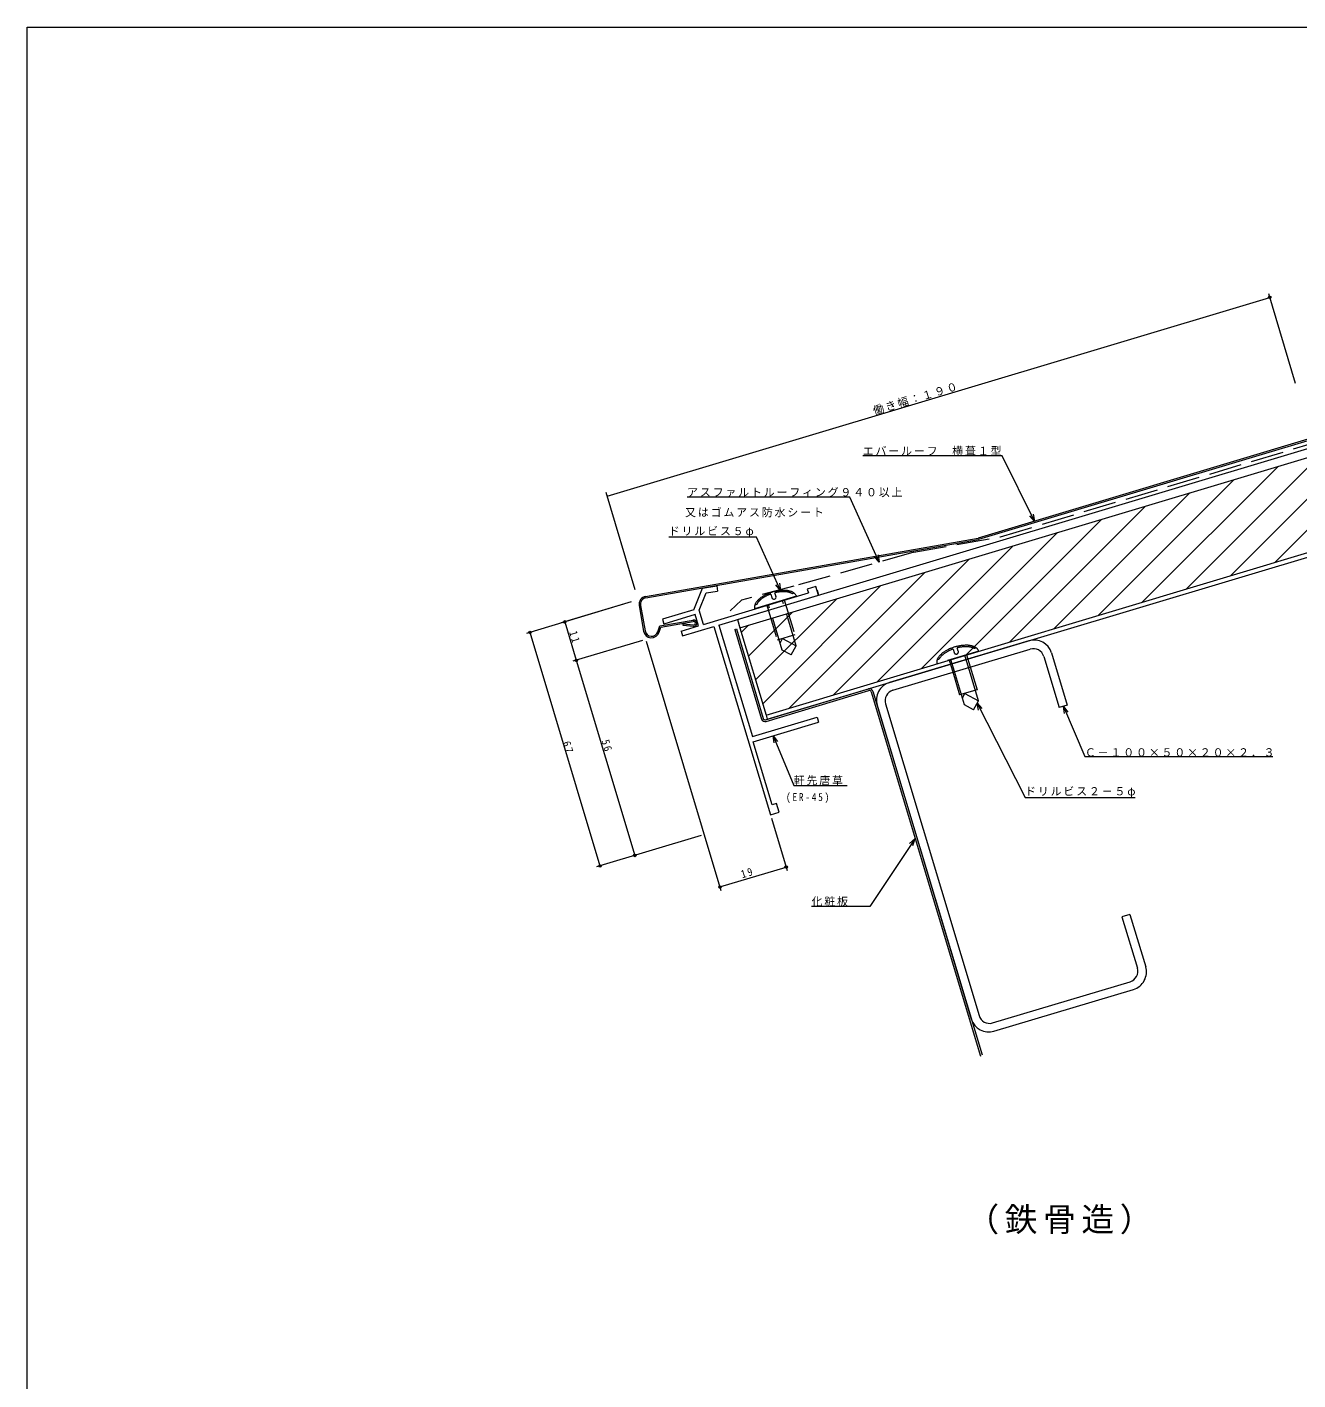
# Model space of a CAD drawing. Units: millimetres, scale not verified. Extents: x -567 to 1761, y -2125 to 401.
# Drawn here: x -567 to -217.9, y 29.3 to 400.9 of the extents above; entities that cross this region are included whole.
import ezdxf

# ---------------------------------------------------------------- set-up
doc = ezdxf.new("R2010")
doc.units = ezdxf.units.MM
doc.header["$LTSCALE"] = 3
doc.linetypes.add('DASHED3', pattern=[4, 3, -1])
doc.layers.add('0-0_0', color=7, linetype='Continuous', lineweight=18)
doc.layers.add('0-2_LAYER003', color=7, linetype='Continuous', lineweight=18)
doc.styles.add('ＭＳ ゴシック', font='')
doc.styles.get('ＭＳ ゴシック').set_extended_font_data('MS Gothic')

msp = doc.modelspace()

# ---------------------------------------------------------------- linework, layer by layer
at = {"layer": '0-0_0'}
for p, q in [((-218.561, 303.041), (-225.944, 327.65)), ((-407.643, 272.096), (-225.656, 326.692)), ((-371.199, 235.9), (-155.688, 300.553)), ((-224.316, 253.864), (-187.029, 291.151)), ((-236.438, 250.228), (-199.151, 287.514)), ((-299.125, 283.118), (-337.455, 283.118)), ((-290.245, 265.197), (-299.125, 283.118)), ((-248.56, 246.591), (-211.273, 283.878)), ((-260.682, 242.954), (-223.395, 280.241)), ((-364.015, 211.954), (-148.504, 276.608)), ((-272.803, 239.318), (-235.517, 276.605)), ((-399.928, 246.377), (-407.931, 273.054)), ((-341.048, 271.782), (-385.703, 271.782)), ((-332.936, 253.98), (-341.048, 271.782)), ((-284.925, 235.681), (-247.638, 272.968)), ((-297.047, 232.045), (-259.76, 269.332)), ((-309.169, 228.408), (-271.882, 265.695)), ((-290.245, 265.197), (-291.567, 266.699)), ((-290.639, 267.158), (-290.245, 265.197)), ((-366.62, 260.773), (-390.728, 260.773)), ((-360.039, 246.195), (-366.62, 260.773)), ((-321.291, 224.772), (-284.004, 262.059)), ((-333.412, 221.135), (-296.126, 258.422)), ((-345.534, 217.499), (-308.247, 254.785)), ((-332.936, 253.98), (-334.208, 255.523)), ((-333.266, 255.953), (-332.936, 253.98)), ((-357.656, 213.862), (-320.369, 251.149)), ((-364.946, 215.057), (-332.491, 247.512)), ((-361.254, 244.416), (-361.592, 245.543)), ((-360.047, 246.191), (-361.313, 247.739)), ((-360.362, 248.169), (-360.039, 246.195)), ((-356.274, 245.423), (-356.887, 245.239)), ((-401.111, 243.004), (-429.846, 234.384)), ((-401.111, 243.004), (-420.268, 237.258)), ((-355.665, 244.561), (-367.154, 241.115)), ((-366.592, 242.327), (-367.115, 242.17)), ((-366.904, 221.585), (-344.613, 243.876)), ((-362.741, 245.198), (-362.441, 244.199)), ((-355.898, 245.038), (-355.983, 245.147)), ((-355.822, 244.925), (-355.898, 245.038)), ((-355.757, 244.808), (-355.822, 244.925)), ((-355.703, 244.687), (-355.757, 244.808)), ((-355.66, 244.563), (-355.703, 244.687)), ((-368.862, 228.112), (-356.735, 240.239)), ((-428.888, 234.671), (-409.636, 170.497)), ((-419.31, 237.545), (-416.149, 227.009)), ((-372.636, 235.469), (-372.157, 235.613)), ((-372.636, 235.469), (-365.251, 210.853)), ((-372.157, 235.613), (-364.772, 210.997)), ((-371.199, 235.9), (-364.015, 211.954)), ((-370.821, 234.639), (-368.857, 236.603)), ((-397.95, 232.468), (-417.107, 226.721)), ((-397.95, 232.468), (-417.107, 226.721)), ((-396.947, 232.222), (-376.408, 163.761)), ((-416.149, 227.009), (-400.057, 173.371)), ((-312.752, 223.784), (-310.856, 217.462)), ((-309.515, 214.732), (-312.273, 223.927)), ((-305.684, 215.881), (-308.442, 225.077)), ((-307.963, 225.22), (-306.067, 218.899)), ((-364.149, 210.661), (-335.893, 219.138)), ((-364.006, 210.182), (-335.75, 218.659)), ((-335.127, 218.324), (-305.09, 118.2)), ((-334.648, 218.468), (-304.68, 118.573)), ((-306.067, 218.899), (-310.856, 217.462)), ((-310.09, 216.65), (-309.401, 217.883)), ((-309.401, 217.883), (-305.684, 215.881)), ((-307.025, 213.391), (-305.684, 215.881)), ((-307.025, 213.391), (-309.515, 214.732)), ((-306.045, 215.211), (-292.887, 189.29)), ((-306.045, 215.211), (-304.709, 213.723)), ((-305.632, 213.254), (-306.045, 215.211)), ((-282.345, 214.322), (-276.445, 200.531)), ((-362.09, 206.268), (-356.419, 192.611)), ((-362.09, 206.268), (-360.871, 204.682)), ((-361.827, 204.285), (-362.09, 206.268)), ((-276.445, 200.531), (-224.856, 200.531)), ((-356.419, 192.611), (-341.705, 192.611)), ((-292.887, 189.29), (-262.623, 189.29)), ((-362.52, 183.588), (-358.21, 169.22)), ((-381.859, 178.83), (-410.593, 170.21)), ((-323.049, 178.065), (-335.501, 159.391)), ((-376.696, 164.719), (-358.497, 170.178)), ((-335.501, 159.391), (-351.515, 159.391))]:
    msp.add_line(p, q, dxfattribs=at)
at = {"layer": '0-0_0', "color": 4}
for p, q in [((-371.889, 238.199), (-156.378, 302.852)), ((-363.67, 210.805), (-148.16, 275.458)), ((-383.879, 240.866), (-381.485, 246.804)), ((-381.217, 236.862), (-352.386, 245.511)), ((-350.308, 247.283), (-352.702, 246.565)), ((-352.702, 246.565), (-352.386, 245.511)), ((-349.589, 244.889), (-350.308, 247.283)), ((-349.992, 246.23), (-349.589, 244.889)), ((-376.983, 236.67), (-349.589, 244.889)), ((-383.477, 239.525), (-392.098, 236.939)), ((-382.558, 236.46), (-383.477, 239.525)), ((-381.217, 236.862), (-382.397, 240.798)), ((-371.889, 238.199), (-371.199, 235.9)), ((-387.347, 235.023), (-382.558, 236.46)), ((-387.347, 235.023), (-386.944, 233.682)), ((-386.944, 233.682), (-378.324, 236.268)), ((-378.324, 236.268), (-362.807, 184.546)), ((-376.983, 236.67), (-367.788, 206.02)), ((-364.015, 211.954), (-363.67, 210.805)), ((-367.788, 206.02), (-349.972, 211.365)), ((-367.577, 204.622), (-349.57, 210.024)), ((-349.972, 211.365), (-349.57, 210.024)), ((-362.376, 187.285), (-367.577, 204.622))]:
    msp.add_line(p, q, dxfattribs=at)
at = {"layer": '0-0_0', "linetype": 'DASHED3'}
for p, q in [((-299.614, 260.925), (-156.665, 303.81)), ((-323.396, 256.679), (-299.614, 260.925)), ((-363.801, 242.12), (-360.928, 232.542)), ((-359.587, 229.812), (-363.322, 242.264)), ((-355.756, 230.962), (-359.491, 243.413)), ((-359.012, 243.557), (-356.139, 233.979)), ((-356.139, 233.979), (-360.928, 232.542)), ((-360.162, 231.73), (-359.473, 232.963)), ((-359.473, 232.963), (-355.756, 230.962)), ((-357.096, 228.471), (-355.756, 230.962)), ((-357.096, 228.471), (-359.587, 229.812)), ((-305.593, 229.481), (-317.082, 226.034)), ((-316.548, 227.239), (-317.043, 227.09)), ((-313.729, 227.04), (-312.752, 223.784)), ((-312.273, 223.927), (-313.25, 227.184)), ((-312.656, 230.074), (-312.369, 229.119)), ((-311.22, 229.463), (-311.506, 230.418)), ((-308.442, 225.077), (-309.419, 228.333)), ((-308.94, 228.477), (-307.963, 225.22)), ((-306.202, 230.342), (-306.702, 230.192))]:
    msp.add_line(p, q, dxfattribs=at)
at = {"layer": '0-0_0', "color": 3}
for p, q in [((-202.703, 291.46), (-305.747, 260.547)), ((-202.588, 291.077), (-305.655, 260.157)), ((-397.098, 244.55), (-305.746, 260.547)), ((-397.029, 244.155), (-305.655, 260.157)), ((-398.886, 242.003), (-397.661, 235.009)), ((-398.492, 242.072), (-397.267, 235.079)), ((-383.978, 236.655), (-386.743, 236.91))]:
    msp.add_line(p, q, dxfattribs=at)
at = {"layer": '0-0_0', "color": 2}
for p, q in [((-291.833, 232.356), (-330.146, 220.862)), ((-329.198, 218.745), (-291.46, 230.067)), ((-287.724, 228.055), (-283.5, 213.975)), ((-285.608, 229.004), (-281.297, 214.636)), ((-333.499, 214.636), (-307.638, 128.432)), ((-331.21, 215.01), (-305.521, 129.38)), ((-281.297, 214.636), (-283.5, 213.975)), ((-264.056, 157.167), (-266.259, 156.506)), ((-266.259, 156.506), (-262.035, 142.426)), ((-264.056, 157.167), (-259.746, 142.799)), ((-301.785, 127.369), (-264.047, 138.69)), ((-301.412, 125.08), (-263.099, 136.573))]:
    msp.add_line(p, q, dxfattribs=at)
at = {"layer": '0-0_0', "linetype": 'DASHED3'}
msp.add_lwpolyline([(-323.396, 256.679), (-356.405, 247.341), (-370.739, 243.524), (-373.871, 240.604)], dxfattribs=at)
at = {"layer": '0-0_0', "color": 4}
for points in [[(-382.397, 240.798), (-380.485, 245.541), (-377.319, 246.025)], [(-381.485, 246.804), (-377.531, 247.409), (-377.319, 246.025)], [(-383.879, 240.866), (-392.5, 238.28), (-392.098, 236.939)], [(-362.807, 184.546), (-360.413, 185.264), (-361.131, 187.658), (-362.376, 187.285)]]:
    msp.add_lwpolyline(points, dxfattribs=at)
at = {"layer": '0-0_0'}
for points in [[(-360.756, 246.074), (-361.009, 246.031), (-361.262, 245.982), (-361.515, 245.927), (-361.769, 245.866), (-362.022, 245.799), (-362.273, 245.726), (-362.523, 245.648), (-362.771, 245.565), (-363.016, 245.477), (-363.258, 245.383), (-363.496, 245.285), (-363.731, 245.182), (-363.961, 245.074), (-364.186, 244.962), (-364.406, 244.847), (-364.621, 244.727), (-364.829, 244.604), (-365.03, 244.477), (-365.225, 244.348), (-365.413, 244.215), (-365.593, 244.08), (-365.764, 243.942), (-365.928, 243.803), (-366.083, 243.661), (-366.229, 243.518)], [(-360.32, 245.769), (-360.399, 245.759), (-360.477, 245.749), (-360.556, 245.738), (-360.635, 245.727), (-360.714, 245.714), (-360.793, 245.701), (-360.872, 245.688), (-360.952, 245.674), (-361.031, 245.659), (-361.111, 245.643), (-361.191, 245.627), (-361.27, 245.611), (-361.35, 245.593), (-361.43, 245.576), (-361.51, 245.557), (-361.59, 245.538)], [(-356.429, 245.537), (-356.564, 245.622), (-356.709, 245.701), (-356.863, 245.776), (-357.025, 245.844), (-357.196, 245.907), (-357.375, 245.964), (-357.561, 246.016), (-357.755, 246.061), (-357.956, 246.1), (-358.163, 246.132), (-358.376, 246.159), (-358.595, 246.179), (-358.82, 246.193), (-359.049, 246.2), (-359.283, 246.201), (-359.521, 246.196), (-359.763, 246.184), (-360.008, 246.166), (-360.255, 246.142), (-360.505, 246.111), (-360.756, 246.074)], [(-359.041, 245.832), (-359.113, 245.834), (-359.185, 245.835), (-359.258, 245.835), (-359.331, 245.835), (-359.405, 245.834), (-359.479, 245.832), (-359.554, 245.829), (-359.629, 245.826), (-359.704, 245.823), (-359.78, 245.818), (-359.856, 245.813), (-359.933, 245.808), (-360.01, 245.801), (-360.087, 245.794), (-360.165, 245.786), (-360.242, 245.778), (-360.32, 245.769)], [(-356.795, 245.266), (-356.836, 245.292), (-356.878, 245.318), (-356.921, 245.342), (-356.965, 245.367), (-357.01, 245.39), (-357.056, 245.414), (-357.102, 245.436), (-357.15, 245.458), (-357.199, 245.48), (-357.248, 245.501), (-357.299, 245.521), (-357.351, 245.54), (-357.403, 245.559), (-357.456, 245.578), (-357.51, 245.596), (-357.565, 245.613), (-357.621, 245.63), (-357.678, 245.646), (-357.736, 245.661), (-357.794, 245.676), (-357.853, 245.69), (-357.913, 245.703), (-357.974, 245.716), (-358.036, 245.728), (-358.098, 245.74), (-358.161, 245.751), (-358.225, 245.761), (-358.289, 245.77), (-358.354, 245.779), (-358.42, 245.788), (-358.487, 245.795), (-358.554, 245.802), (-358.622, 245.808), (-358.69, 245.814), (-358.759, 245.819), (-358.829, 245.823), (-358.899, 245.827), (-358.97, 245.83), (-359.041, 245.832)], [(-355.983, 245.147), (-356.08, 245.251), (-356.186, 245.351), (-356.303, 245.446), (-356.429, 245.537)], [(-366.981, 242.496), (-367.048, 242.351), (-367.103, 242.206), (-367.148, 242.063), (-367.182, 241.921), (-367.205, 241.78), (-367.217, 241.642), (-367.218, 241.506), (-367.207, 241.373), (-367.186, 241.242), (-367.154, 241.115)], [(-366.229, 243.518), (-366.366, 243.374), (-366.493, 243.229), (-366.611, 243.083), (-366.719, 242.936), (-366.817, 242.789), (-366.904, 242.643), (-366.981, 242.496)], [(-365.604, 243.587), (-365.654, 243.543), (-365.703, 243.499), (-365.75, 243.454), (-365.797, 243.41), (-365.843, 243.365), (-365.887, 243.32), (-365.931, 243.275), (-365.973, 243.23), (-366.015, 243.185), (-366.055, 243.14), (-366.095, 243.095), (-366.133, 243.05), (-366.17, 243.005), (-366.206, 242.959), (-366.241, 242.914), (-366.275, 242.868), (-366.308, 242.823), (-366.34, 242.778), (-366.37, 242.732), (-366.4, 242.687), (-366.428, 242.642), (-366.455, 242.596), (-366.481, 242.551), (-366.506, 242.506), (-366.529, 242.461), (-366.552, 242.416), (-366.573, 242.371), (-366.593, 242.326), (-366.612, 242.282)], [(-365.396, 243.761), (-365.45, 243.718), (-365.502, 243.674), (-365.554, 243.631), (-365.604, 243.587)], [(-362.74, 245.193), (-362.818, 245.165), (-362.896, 245.136), (-362.974, 245.106), (-363.051, 245.076), (-363.128, 245.046), (-363.204, 245.015), (-363.28, 244.983), (-363.356, 244.951), (-363.431, 244.919), (-363.506, 244.886), (-363.58, 244.853), (-363.653, 244.819), (-363.727, 244.785), (-363.799, 244.75), (-363.871, 244.715), (-363.943, 244.679), (-364.014, 244.643), (-364.084, 244.607), (-364.154, 244.57), (-364.223, 244.533), (-364.292, 244.495), (-364.359, 244.457), (-364.426, 244.418), (-364.493, 244.38), (-364.559, 244.341), (-364.624, 244.301), (-364.688, 244.261), (-364.751, 244.221), (-364.814, 244.181), (-364.876, 244.14), (-364.937, 244.099), (-364.998, 244.058), (-365.057, 244.016), (-365.116, 243.974), (-365.174, 243.932), (-365.231, 243.89), (-365.287, 243.847), (-365.342, 243.804), (-365.396, 243.761)], [(-282.061, 212.342), (-282.345, 214.322), (-281.109, 212.749)], [(-323.713, 176.103), (-323.049, 178.065), (-324.605, 176.698)]]:
    msp.add_lwpolyline(points, dxfattribs=at)
at = {"layer": '0-0_0', "color": 3}
for points in [[(-393.776, 234.852), (-393.183, 236.475), (-384.067, 238.039)], [(-393.4, 234.715), (-392.887, 236.12), (-384, 237.644)], [(-384.015, 236.257), (-386.78, 236.512), (-386.743, 236.91)]]:
    msp.add_lwpolyline(points, dxfattribs=at)
at = {"layer": '0-0_0'}
for centre in [(-225.656, 326.692), (-419.31, 237.545), (-428.888, 234.671), (-416.149, 227.009), (-416.149, 227.009), (-400.057, 173.371), (-409.636, 170.497), (-358.497, 170.178), (-376.696, 164.719)]:
    msp.add_circle(centre, 0.334, dxfattribs=at)
at = {"layer": '0-0_0', "color": 3}
for centre, radius, start, end in [((-396.719, 242.382), 2.2, 99.93291, 189.93657), ((-396.719, 242.382), 1.8, 99.93291, 189.93657), ((-383.915, 237.152), 0.9, 263.64673, 103.7328), ((-395.494, 235.389), 2.2, 189.93657, 342.64703), ((-395.494, 235.389), 1.8, 189.93657, 342.64703), ((-383.915, 237.152), 0.5, 263.27563, 103.7328)]:
    msp.add_arc(centre, radius, start, end, dxfattribs=at)
at = {"layer": '0-0_0'}
for centre, radius, start, end in [((-361.866, 244.371), 0.6, 196.69923, 16.69923), ((-335.606, 218.18), 1, 16.69923, 106.69923), ((-335.606, 218.18), 0.5, 16.69923, 106.69923), ((-364.293, 211.14), 1, 196.69923, 286.69922), ((-364.293, 211.14), 0.5, 196.69923, 286.69922)]:
    msp.add_arc(centre, radius, start, end, dxfattribs=at)
at = {"layer": '0-0_0', "linetype": 'DASHED3'}
for centre, radius, start, end in [((-309.001, 219.979), 11.136, 106.71393, 125.06425), ((-309.006, 219.977), 11.136, 88.33421, 106.68454), ((-309.006, 219.977), 10.736, 89.16428, 103.46503), ((-308.877, 225.902), 4.81, 63.11072, 89.67006), ((-308.877, 225.902), 5.21, 62.06377, 87.85704), ((-307.402, 228.854), 1.913, 19.11047, 59.67555), ((-315.226, 226.507), 1.913, 153.72292, 194.28799), ((-312.37, 224.854), 5.21, 125.54144, 151.3347), ((-312.37, 224.854), 4.81, 125.56107, 150.28775), ((-309.001, 219.979), 10.736, 109.90292, 125.05527), ((-311.795, 229.291), 0.6, 196.69923, 16.69923)]:
    msp.add_arc(centre, radius, start, end, dxfattribs=at)
at = {"layer": '0-0_0', "color": 2}
for centre, radius, start, end in [((-290.397, 227.567), 5, 16.69923, 106.69923), ((-290.598, 227.193), 3, 16.69923, 106.69923), ((-328.71, 216.073), 5, 106.69922, 196.69923), ((-328.336, 215.872), 3, 106.69922, 196.69923), ((-264.909, 141.564), 3, 286.69922, 16.69923), ((-264.535, 141.363), 5, 286.69922, 16.69923), ((-302.848, 129.869), 5, 196.69923, 286.69922), ((-302.647, 130.242), 3, 196.69923, 286.69922)]:
    msp.add_arc(centre, radius, start, end, dxfattribs=at)
at = {"layer": '0-2_LAYER003'}
msp.add_lwpolyline([(-567, 400.95), (567, 400.95), (567, -400.95), (-567, -400.95)], close=True, dxfattribs=at)

# ---------------------------------------------------------------- texts
at = {"layer": '0-0_0', "char_height": 2.199, "attachment_point": 7, "style": 'ＭＳ ゴシック'}
for s, insert, rotation in [('\\T1.17;働き幅：１９０', (-334.172, 294.138), 16.698), ('\\T1.36;\\W0.9;11', (-418.102, 234.699), 286.684), ('\\T1.36;\\W0.9;67', (-419.941, 204.385), 286.701), ('\\T1.36;\\W0.9;56', (-409.283, 204.835), 286.701), ('\\T1.36;\\W0.9;19', (-370.536, 167.055), 16.701)]:
    msp.add_mtext(s, dxfattribs=dict(at, insert=insert, rotation=rotation))
at = {"layer": '0-0_0', "attachment_point": 7, "style": 'ＭＳ ゴシック'}
for s, insert, char_height in [('\\T1.17;エバールーフ\u3000横葺１型', (-337.455, 283.118), 2.199), ('\\T1.17;アスファルトルーフィング９４０以上', (-385.703, 271.782), 2.199), ('\\T1.17;又はゴムアス防水シート', (-386.253, 266.261), 2.199), ('\\T1.17;ドリルビス５φ', (-390.728, 260.773), 2.199), ('\\T1.17;Ｃ－１００×５０×２０×２．３', (-276.445, 200.531), 2.199), ('\\T1.17;軒先唐草', (-356.419, 192.611), 2.199), ('\\T1.39;\\W0.85;(ER-45)', (-358.533, 187.732), 2.199), ('\\T1.17;ドリルビス２－５φ', (-292.887, 189.29), 2.199), ('\\T1.17;化粧板', (-351.515, 159.391), 2.199), ('\\T1.17;（鉄骨造）', (-309, 69.244), 6.598)]:
    msp.add_mtext(s, dxfattribs=dict(at, insert=insert, char_height=char_height))

doc.saveas('drawing.dxf')
